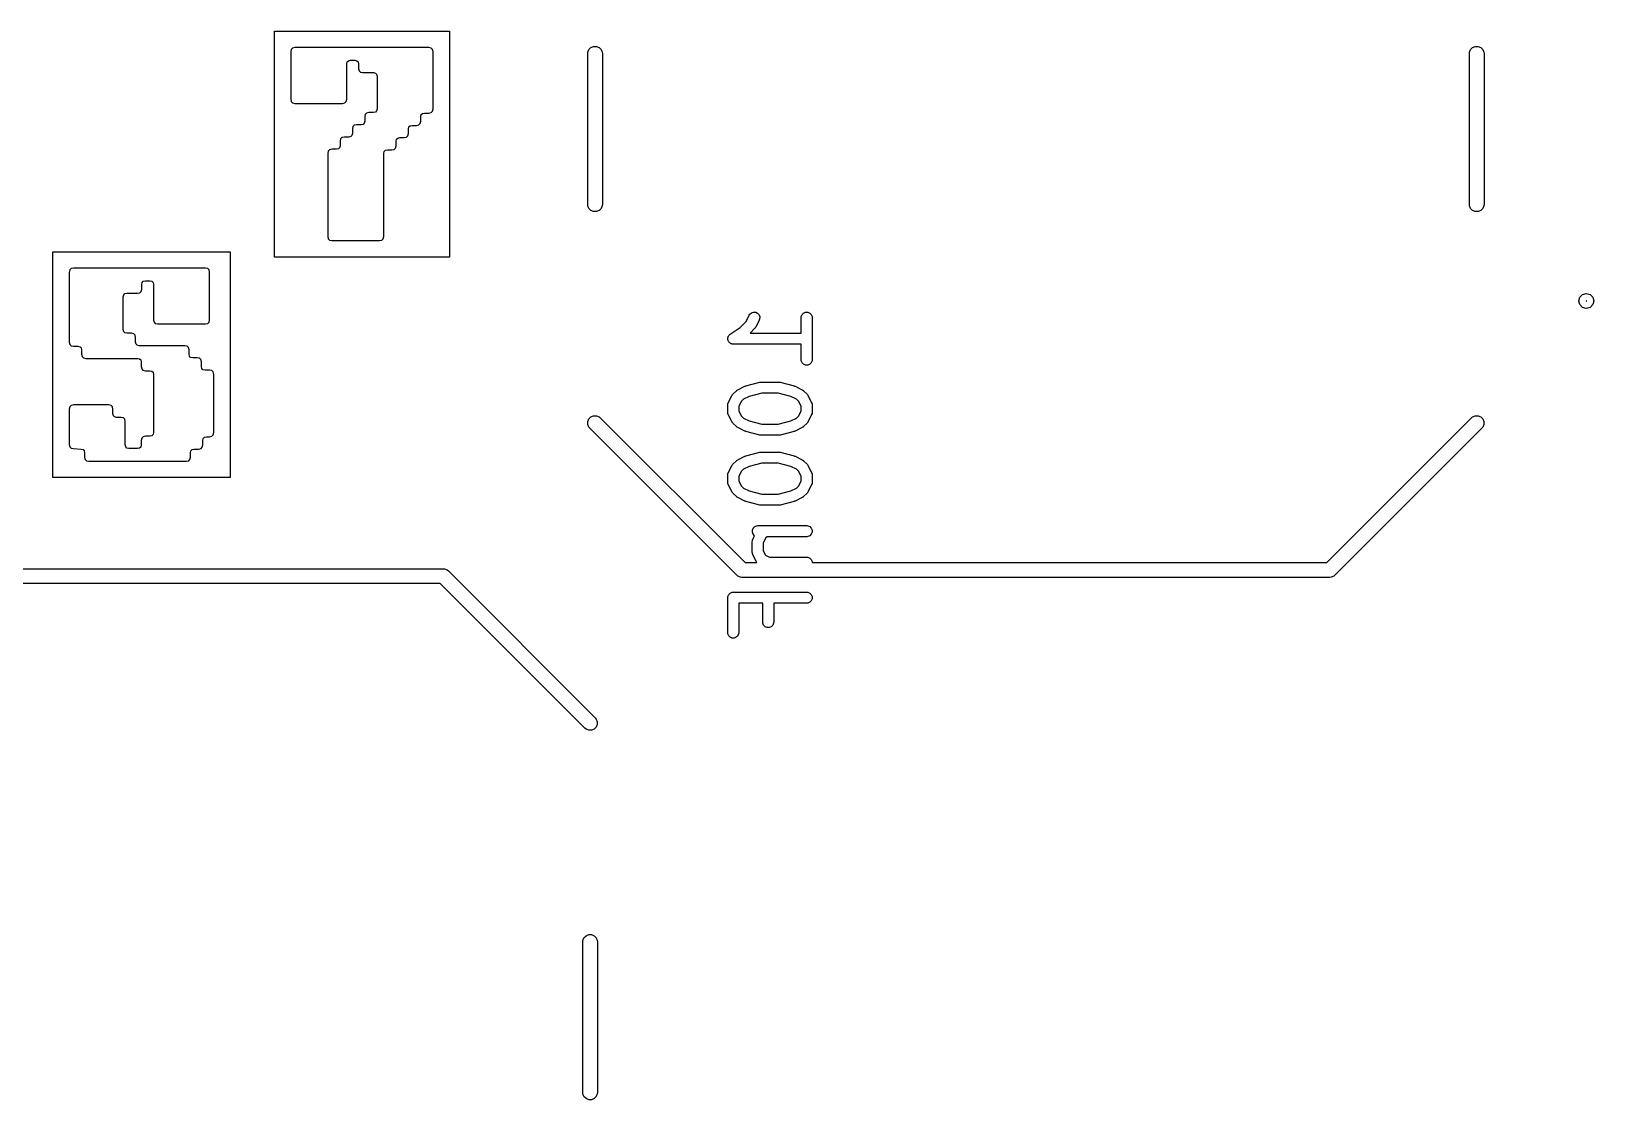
# Model space of a CAD drawing. Header units: millimetres. Extents: x 60 to 220, y -152 to -53.
# Drawn here: x 198.5 to 219.77, y -100.27 to -85.73 of the extents above; entities that cross this region are included whole.
import ezdxf

# ---------------------------------------------------------------- set-up
doc = ezdxf.new("R2010")
doc.units = ezdxf.units.MM
doc.layers.add('F.Silkscreen', color=41, linetype='CONTINUOUS', true_color=0xf2eda1)

msp = doc.modelspace()

# ---------------------------------------------------------------- linework, layer by layer
at = {"layer": 'F.Silkscreen', "linetype": 'CONTINUOUS'}
for p, q in [((201.812042, -88.802222), (201.812042, -85.731678)), ((201.812042, -85.731678), (204.195041, -85.731678)), ((204.195041, -85.731678), (204.195041, -88.802222)), ((202.040899, -85.978183), (202.034264, -86.009832)), ((202.034264, -86.009832), (202.034264, -86.656343)), ((202.058814, -85.960515), (202.040899, -85.978183)), ((202.091294, -85.9539), (202.058814, -85.960515)), ((203.915788, -85.9539), (202.091294, -85.9539)), ((202.818921, -86.131621), (202.84686, -86.125847)), ((202.84686, -86.125847), (202.908409, -86.125847)), ((202.908409, -86.125847), (202.936406, -86.131643)), ((203.948165, -85.960591), (203.915788, -85.9539)), ((203.966129, -85.978555), (203.948165, -85.960591)), ((203.972819, -86.010931), (203.966129, -85.978555)), ((203.972819, -86.787868), (203.972819, -86.010931)), ((206.0765, -86.03474), (206.078421, -86.015231)), ((206.0765, -88.08474), (206.0765, -86.03474)), ((206.078421, -86.015231), (206.093353, -85.979183)), ((206.093353, -85.979183), (206.120943, -85.951593)), ((206.120943, -85.951593), (206.156991, -85.936661)), ((206.156991, -85.936661), (206.196009, -85.936661)), ((206.196009, -85.936661), (206.232057, -85.951593)), ((206.232057, -85.951593), (206.259647, -85.979183)), ((206.259647, -85.979183), (206.274579, -86.015231)), ((206.274579, -86.015231), (206.2765, -86.03474)), ((206.2765, -86.03474), (206.2765, -88.08474)), ((218.0765, -86.03474), (218.078421, -86.015231)), ((218.0765, -88.08474), (218.0765, -86.03474)), ((218.078421, -86.015231), (218.093353, -85.979183)), ((218.093353, -85.979183), (218.120943, -85.951593)), ((218.120943, -85.951593), (218.156991, -85.936661)), ((218.156991, -85.936661), (218.196009, -85.936661)), ((218.196009, -85.936661), (218.232057, -85.951593)), ((218.232057, -85.951593), (218.259647, -85.979183)), ((218.259647, -85.979183), (218.274579, -86.015231)), ((218.274579, -86.015231), (218.2765, -86.03474)), ((218.2765, -86.03474), (218.2765, -88.08474)), ((202.797645, -86.175062), (202.803418, -86.147123)), ((202.797645, -86.656343), (202.797645, -86.175062)), ((202.803418, -86.147123), (202.818921, -86.131621)), ((202.936406, -86.131643), (202.951952, -86.147217)), ((202.951952, -86.147217), (202.957746, -86.175307)), ((202.957746, -86.175307), (202.957746, -86.2371)), ((202.957746, -86.2371), (202.964448, -86.269638)), ((202.964448, -86.269638), (202.982424, -86.287668)), ((202.982424, -86.287668), (203.014777, -86.294375)), ((203.014777, -86.294375), (203.160345, -86.294375)), ((203.160345, -86.294375), (203.188261, -86.300165)), ((203.188261, -86.300165), (203.203775, -86.315733)), ((203.203775, -86.315733), (203.20956, -86.343834)), ((203.20956, -86.343834), (203.20956, -86.787623)), ((202.034264, -86.656343), (202.04096, -86.6888)), ((202.04096, -86.6888), (202.05893, -86.706797)), ((202.05893, -86.706797), (202.091294, -86.713496)), ((202.091294, -86.713496), (202.740614, -86.713496)), ((202.740614, -86.713496), (202.772979, -86.706797)), ((202.772979, -86.706797), (202.790949, -86.6888)), ((202.790949, -86.6888), (202.797645, -86.656343)), ((203.041643, -86.95493), (203.035888, -86.982626)), ((203.048324, -86.861625), (203.041643, -86.893747)), ((203.041643, -86.893747), (203.041643, -86.95493)), ((203.066304, -86.843754), (203.048324, -86.861625)), ((203.098796, -86.837083), (203.066304, -86.843754)), ((203.160345, -86.837083), (203.098796, -86.837083)), ((203.188261, -86.831293), (203.160345, -86.837083)), ((203.203775, -86.815724), (203.188261, -86.831293)), ((203.20956, -86.787623), (203.203775, -86.815724)), ((203.79823, -86.987063), (203.804902, -86.95493)), ((203.804902, -86.893747), (203.810666, -86.866062)), ((203.804902, -86.95493), (203.804902, -86.893747)), ((203.810666, -86.866062), (203.826184, -86.850653)), ((203.826184, -86.850653), (203.854239, -86.844898)), ((203.854239, -86.844898), (203.915788, -86.844898)), ((203.915788, -86.844898), (203.948165, -86.838208)), ((203.948165, -86.838208), (203.966129, -86.820244)), ((203.966129, -86.820244), (203.972819, -86.787868)), ((202.730551, -87.177261), (202.712604, -87.195127)), ((202.762962, -87.170596), (202.730551, -87.177261)), ((202.824511, -87.170596), (202.762962, -87.170596)), ((202.852555, -87.164834), (202.824511, -87.170596)), ((202.868079, -87.149391), (202.852555, -87.164834)), ((202.873849, -87.121625), (202.868079, -87.149391)), ((202.880527, -87.02835), (202.873849, -87.060565)), ((202.873849, -87.060565), (202.873849, -87.121625)), ((202.89848, -87.010452), (202.880527, -87.02835)), ((202.930879, -87.003778), (202.89848, -87.010452)), ((202.992428, -87.003778), (202.930879, -87.003778)), ((203.020402, -86.99803), (202.992428, -87.003778)), ((203.035888, -86.982626), (203.020402, -86.99803)), ((203.474946, -87.199564), (203.490432, -87.18416)), ((203.490432, -87.18416), (203.518405, -87.178412)), ((203.518405, -87.178412), (203.579955, -87.178412)), ((203.579955, -87.178412), (203.612435, -87.171732)), ((203.612435, -87.171732), (203.630421, -87.153828)), ((203.630421, -87.153828), (203.637107, -87.121625)), ((203.637107, -87.060565), (203.642869, -87.032787)), ((203.637107, -87.121625), (203.637107, -87.060565)), ((203.642869, -87.032787), (203.65836, -87.017351)), ((203.65836, -87.017351), (203.686322, -87.011594)), ((203.686322, -87.011594), (203.747872, -87.011594)), ((203.747872, -87.011594), (203.780282, -87.004929)), ((203.780282, -87.004929), (203.79823, -86.987063)), ((202.544717, -87.362029), (202.538015, -87.394567)), ((202.538015, -87.394567), (202.538015, -88.522725)), ((202.562692, -87.343999), (202.544717, -87.362029)), ((202.595045, -87.337292), (202.562692, -87.343999)), ((202.656594, -87.337292), (202.595045, -87.337292)), ((202.684649, -87.331538), (202.656594, -87.337292)), ((202.700168, -87.316129), (202.684649, -87.331538)), ((202.705932, -87.288443), (202.700168, -87.316129)), ((202.712604, -87.195127), (202.705932, -87.22726)), ((202.705932, -87.22726), (202.705932, -87.288443)), ((203.301273, -87.394567), (203.307059, -87.366466)), ((203.301273, -88.522725), (203.301273, -87.394567)), ((203.307059, -87.366466), (203.322572, -87.350898)), ((203.322572, -87.350898), (203.350488, -87.345108)), ((203.350488, -87.345108), (203.412038, -87.345108)), ((203.412038, -87.345108), (203.444529, -87.338437)), ((203.444529, -87.338437), (203.46251, -87.320565)), ((203.46251, -87.320565), (203.46919, -87.288443)), ((203.46919, -87.22726), (203.474946, -87.199564)), ((203.46919, -87.288443), (203.46919, -87.22726)), ((206.078421, -88.104249), (206.0765, -88.08474)), ((206.093353, -88.140297), (206.078421, -88.104249)), ((206.120943, -88.167887), (206.093353, -88.140297)), ((206.156991, -88.182819), (206.120943, -88.167887)), ((206.196009, -88.182819), (206.156991, -88.182819)), ((206.232057, -88.167887), (206.196009, -88.182819)), ((206.259647, -88.140297), (206.232057, -88.167887)), ((206.274579, -88.104249), (206.259647, -88.140297)), ((206.2765, -88.08474), (206.274579, -88.104249)), ((218.078421, -88.104249), (218.0765, -88.08474)), ((218.093353, -88.140297), (218.078421, -88.104249)), ((218.120943, -88.167887), (218.093353, -88.140297)), ((218.156991, -88.182819), (218.120943, -88.167887)), ((218.196009, -88.182819), (218.156991, -88.182819)), ((218.232057, -88.167887), (218.196009, -88.182819)), ((218.259647, -88.140297), (218.232057, -88.167887)), ((218.274579, -88.104249), (218.259647, -88.140297)), ((218.2765, -88.08474), (218.274579, -88.104249)), ((202.538015, -88.522725), (202.544717, -88.555262)), ((202.544717, -88.555262), (202.562692, -88.573293)), ((202.562692, -88.573293), (202.595045, -88.58)), ((202.595045, -88.58), (203.244243, -88.58)), ((203.244243, -88.58), (203.276596, -88.573293)), ((203.276596, -88.573293), (203.294571, -88.555262)), ((203.294571, -88.555262), (203.301273, -88.522725)), ((198.797998, -91.802222), (198.797998, -88.731678)), ((198.797998, -88.731678), (201.208964, -88.731678)), ((201.208964, -88.731678), (201.208964, -91.802222)), ((204.195041, -88.802222), (201.812042, -88.802222)), ((199.026922, -88.978637), (199.02022, -89.011175)), ((199.02022, -89.011175), (199.02022, -89.95957)), ((199.044898, -88.960607), (199.026922, -88.978637)), ((199.077251, -88.9539), (199.044898, -88.960607)), ((200.873657, -88.9539), (199.077251, -88.9539)), ((200.906138, -88.960515), (200.873657, -88.9539)), ((200.924052, -88.978183), (200.906138, -88.960515)), ((200.930688, -89.009832), (200.924052, -88.978183)), ((200.930688, -89.656343), (200.930688, -89.009832)), ((199.755513, -89.344689), (199.761311, -89.316426)), ((199.761311, -89.316426), (199.776835, -89.300792)), ((199.776835, -89.300792), (199.804728, -89.294986)), ((199.804728, -89.294986), (199.950297, -89.294986)), ((199.950297, -89.294986), (199.982639, -89.288271)), ((199.982639, -89.288271), (200.00062, -89.270207)), ((200.00062, -89.270207), (200.007328, -89.237588)), ((200.007328, -89.175551), (200.013133, -89.1473)), ((200.007328, -89.237588), (200.007328, -89.175551)), ((200.013133, -89.1473), (200.028691, -89.13166)), ((200.028691, -89.13166), (200.056665, -89.125847)), ((200.056665, -89.125847), (200.118214, -89.125847)), ((200.118214, -89.125847), (200.146153, -89.131621)), ((200.146153, -89.131621), (200.161656, -89.147123)), ((200.161656, -89.147123), (200.167429, -89.175062)), ((200.167429, -89.175062), (200.167429, -89.656343)), ((219.581031, -89.34924), (219.618, -89.312271)), ((219.618, -89.312271), (219.6685, -89.29874)), ((219.6685, -89.29874), (219.719, -89.312271)), ((219.719, -89.312271), (219.755969, -89.34924)), ((199.755513, -89.790188), (199.755513, -89.344689)), ((219.5675, -89.39974), (219.571306, -89.385535)), ((219.571306, -89.413944), (219.5675, -89.39974)), ((219.571306, -89.380606), (219.57311, -89.378801)), ((219.571306, -89.385535), (219.571306, -89.380606)), ((219.571306, -89.418874), (219.571306, -89.413944)), ((219.57311, -89.420678), (219.571306, -89.418874)), ((219.57311, -89.378801), (219.581031, -89.34924)), ((219.581031, -89.45024), (219.57311, -89.420678)), ((219.618, -89.487209), (219.581031, -89.45024)), ((219.6685, -89.50074), (219.618, -89.487209)), ((219.6695, -89.39874), (219.6675, -89.39874)), ((219.6675, -89.39874), (219.6675, -89.39974)), ((219.6675, -89.39974), (219.6675, -89.40074)), ((219.6675, -89.40074), (219.6695, -89.40074)), ((219.719, -89.487209), (219.6685, -89.50074)), ((219.6695, -89.39974), (219.6695, -89.39874)), ((219.6695, -89.40074), (219.6695, -89.39974)), ((219.755969, -89.45024), (219.719, -89.487209)), ((219.755969, -89.34924), (219.763889, -89.378801)), ((219.763889, -89.420678), (219.755969, -89.45024)), ((219.763889, -89.378801), (219.765694, -89.380606)), ((219.765694, -89.418874), (219.763889, -89.420678)), ((219.765694, -89.380606), (219.765694, -89.385535)), ((219.765694, -89.385535), (219.7695, -89.39974)), ((219.7695, -89.39974), (219.765694, -89.413944)), ((219.765694, -89.413944), (219.765694, -89.418874)), ((200.167429, -89.656343), (200.174125, -89.6888)), ((200.174125, -89.6888), (200.192095, -89.706797)), ((200.192095, -89.706797), (200.22446, -89.713496)), ((200.22446, -89.713496), (200.873657, -89.713496)), ((200.873657, -89.713496), (200.906022, -89.706797)), ((200.906022, -89.706797), (200.923992, -89.6888)), ((200.923992, -89.6888), (200.930688, -89.656343)), ((208.152894, -89.759143), (208.234275, -89.677763)), ((208.234275, -89.677763), (208.276451, -89.593411)), ((208.276451, -89.593411), (208.284283, -89.580968)), ((208.284283, -89.580968), (208.306391, -89.561795)), ((208.306391, -89.561795), (208.334152, -89.552541)), ((208.334152, -89.552541), (208.363342, -89.554615)), ((208.410615, -89.660493), (208.362996, -89.755731)), ((208.363342, -89.554615), (208.389517, -89.567703)), ((208.389517, -89.567703), (208.40869, -89.58981)), ((208.40869, -89.58981), (208.417944, -89.617572)), ((208.41587, -89.646762), (208.410615, -89.660493)), ((208.417944, -89.617572), (208.41587, -89.646762)), ((208.982819, -89.626952), (208.98426, -89.61232)), ((208.982819, -89.837666), (208.982819, -89.626952)), ((208.98426, -89.61232), (208.995459, -89.585284)), ((208.995459, -89.585284), (209.016151, -89.564592)), ((209.016151, -89.564592), (209.043187, -89.553393)), ((209.043187, -89.553393), (209.072451, -89.553393)), ((209.072451, -89.553393), (209.099487, -89.564592)), ((209.099487, -89.564592), (209.120179, -89.585284)), ((209.120179, -89.585284), (209.131378, -89.61232)), ((209.131378, -89.61232), (209.132819, -89.626952)), ((209.132819, -89.626952), (209.132819, -90.19838)), ((199.761311, -89.818451), (199.755513, -89.790188)), ((199.776835, -89.834085), (199.761311, -89.818451)), ((199.804728, -89.839891), (199.776835, -89.834085)), ((199.866278, -89.839891), (199.804728, -89.839891)), ((199.8987, -89.846612), (199.866278, -89.839891)), ((199.916714, -89.864681), (199.8987, -89.846612)), ((199.92343, -89.897288), (199.916714, -89.864681)), ((199.92343, -89.959326), (199.92343, -89.897288)), ((207.982819, -89.912587), (207.98426, -89.905382)), ((207.98426, -89.919871), (207.982819, -89.912587)), ((207.98426, -89.898034), (207.987101, -89.891173)), ((207.98426, -89.905382), (207.98426, -89.898034)), ((207.98426, -89.927298), (207.98426, -89.919871)), ((207.987072, -89.934086), (207.98426, -89.927298)), ((207.988498, -89.941295), (207.987072, -89.934086)), ((207.987101, -89.891173), (207.988558, -89.883893)), ((207.992617, -89.947473), (207.988498, -89.941295)), ((207.988558, -89.883893), (207.992646, -89.877787)), ((207.995459, -89.954334), (207.992617, -89.947473)), ((207.992646, -89.877787), (207.995459, -89.870998)), ((207.995459, -89.870998), (208.000709, -89.865747)), ((208.000654, -89.959529), (207.995459, -89.954334)), ((208.000709, -89.865747), (208.004841, -89.859578)), ((208.004841, -89.859578), (208.016099, -89.850357)), ((208.016099, -89.850357), (208.016151, -89.850306)), ((208.016151, -89.850306), (208.016173, -89.850296)), ((208.016173, -89.850296), (208.016216, -89.850262)), ((208.016216, -89.850262), (208.152894, -89.759143)), ((208.348947, -89.775223), (208.286504, -89.837666)), ((208.286504, -89.837666), (208.982819, -89.837666)), ((208.353667, -89.769472), (208.348947, -89.775223)), ((208.355164, -89.768174), (208.353667, -89.769472)), ((208.356583, -89.765919), (208.355164, -89.768174)), ((208.358275, -89.763858), (208.356583, -89.765919)), ((208.359033, -89.762025), (208.358275, -89.763858)), ((208.362996, -89.755731), (208.359033, -89.762025)), ((199.02022, -89.95957), (199.026922, -89.992108)), ((199.026922, -89.992108), (199.044898, -90.010139)), ((199.044898, -90.010139), (199.077251, -90.016845)), ((199.077251, -90.016845), (199.1388, -90.016845)), ((199.1388, -90.016845), (199.166925, -90.022549)), ((199.166925, -90.022549), (199.18241, -90.03776)), ((199.18241, -90.03776), (199.188137, -90.064961)), ((199.188137, -90.064961), (199.188137, -90.125045)), ((199.188137, -90.125045), (199.194773, -90.156694)), ((199.194773, -90.156694), (199.212687, -90.174362)), ((199.929228, -89.987589), (199.92343, -89.959326)), ((199.944752, -90.003223), (199.929228, -89.987589)), ((199.972645, -90.00903), (199.944752, -90.003223)), ((200.593877, -90.00903), (199.972645, -90.00903)), ((200.626358, -90.015644), (200.593877, -90.00903)), ((200.644272, -90.033312), (200.626358, -90.015644)), ((200.650908, -90.064961), (200.644272, -90.033312)), ((200.650908, -90.125045), (200.650908, -90.064961)), ((200.656635, -90.152246), (200.650908, -90.125045)), ((200.67212, -90.167457), (200.656635, -90.152246)), ((200.700245, -90.173161), (200.67212, -90.167457)), ((208.004731, -89.965644), (208.000654, -89.959529)), ((208.0109, -89.969775), (208.004731, -89.965644)), ((208.016151, -89.975026), (208.0109, -89.969775)), ((208.02294, -89.977838), (208.016151, -89.975026)), ((208.029046, -89.981927), (208.02294, -89.977838)), ((208.036326, -89.983383), (208.029046, -89.981927)), ((208.043187, -89.986225), (208.036326, -89.983383)), ((208.057663, -89.98765), (208.043187, -89.986225)), ((208.05774, -89.987666), (208.057663, -89.98765)), ((208.057766, -89.98766), (208.05774, -89.987666)), ((208.057819, -89.987666), (208.057766, -89.98766)), ((208.982819, -89.987666), (208.057819, -89.987666)), ((208.982819, -90.19838), (208.982819, -89.987666)), ((199.212687, -90.174362), (199.245168, -90.180976)), ((199.245168, -90.180976), (199.950297, -90.180976)), ((199.950297, -90.180976), (199.978213, -90.186766)), ((199.978213, -90.186766), (199.993727, -90.202335)), ((199.993727, -90.202335), (199.999512, -90.230436)), ((199.999512, -90.230436), (199.999512, -90.292107)), ((199.999512, -90.292107), (200.006222, -90.324633)), ((200.006222, -90.324633), (200.024231, -90.342669)), ((200.024231, -90.342669), (200.056665, -90.349382)), ((200.056665, -90.349382), (200.118214, -90.349382)), ((200.118214, -90.349382), (200.14613, -90.355172)), ((200.14613, -90.355172), (200.161644, -90.37074)), ((200.161644, -90.37074), (200.167429, -90.398841)), ((200.761794, -90.173161), (200.700245, -90.173161)), ((200.794147, -90.179867), (200.761794, -90.173161)), ((200.812122, -90.197898), (200.794147, -90.179867)), ((200.818825, -90.230436), (200.812122, -90.197898)), ((200.818825, -90.292107), (200.818825, -90.230436)), ((200.824618, -90.320196), (200.818825, -90.292107)), ((200.840165, -90.33577), (200.824618, -90.320196)), ((200.868162, -90.341566), (200.840165, -90.33577)), ((200.929711, -90.341566), (200.868162, -90.341566)), ((200.962064, -90.348273), (200.929711, -90.341566)), ((200.980039, -90.366303), (200.962064, -90.348273)), ((200.986742, -90.398841), (200.980039, -90.366303)), ((208.98426, -90.213012), (208.982819, -90.19838)), ((208.995459, -90.240048), (208.98426, -90.213012)), ((209.016151, -90.26074), (208.995459, -90.240048)), ((209.043187, -90.271939), (209.016151, -90.26074)), ((209.072451, -90.271939), (209.043187, -90.271939)), ((209.099487, -90.26074), (209.072451, -90.271939)), ((209.120179, -90.240048), (209.099487, -90.26074)), ((209.131378, -90.213012), (209.120179, -90.240048)), ((209.132819, -90.19838), (209.131378, -90.213012)), ((200.167429, -90.398841), (200.167429, -91.190188)), ((200.986742, -91.190188), (200.986742, -90.398841)), ((208.119516, -90.607489), (208.214754, -90.55987)), ((208.214754, -90.55987), (208.215823, -90.55946)), ((208.215823, -90.55946), (208.216259, -90.559138)), ((208.216259, -90.559138), (208.222395, -90.556945)), ((208.222395, -90.556945), (208.228485, -90.554615)), ((208.228485, -90.554615), (208.229025, -90.554576)), ((208.229025, -90.554576), (208.230105, -90.554191)), ((208.230105, -90.554191), (208.420581, -90.506572)), ((208.420581, -90.506572), (208.423117, -90.506196)), ((208.423117, -90.506196), (208.424139, -90.505774)), ((208.424139, -90.505774), (208.429651, -90.505231)), ((208.429651, -90.505231), (208.435125, -90.504422)), ((208.435125, -90.504422), (208.436217, -90.504584)), ((208.436217, -90.504584), (208.438771, -90.504333)), ((208.438771, -90.504333), (208.676866, -90.504333)), ((208.676866, -90.504333), (208.679419, -90.504584)), ((208.679419, -90.504584), (208.680512, -90.504422)), ((208.680512, -90.504422), (208.685985, -90.505231)), ((208.685985, -90.505231), (208.691498, -90.505774)), ((208.691498, -90.505774), (208.692519, -90.506196)), ((208.692519, -90.506196), (208.695056, -90.506572)), ((208.695056, -90.506572), (208.885532, -90.554191)), ((208.885532, -90.554191), (208.886611, -90.554576)), ((208.886611, -90.554576), (208.887151, -90.554615)), ((208.887151, -90.554615), (208.893232, -90.556942)), ((208.893232, -90.556942), (208.899378, -90.559138)), ((208.899378, -90.559138), (208.899813, -90.55946)), ((208.899813, -90.55946), (208.900883, -90.55987)), ((208.900883, -90.55987), (208.996121, -90.607489)), ((207.982819, -90.817428), (207.98426, -90.802796)), ((207.98426, -90.802796), (207.985291, -90.800306)), ((207.985291, -90.800306), (207.985482, -90.797619)), ((207.985482, -90.797619), (207.990737, -90.783887)), ((207.990737, -90.783887), (208.038356, -90.688649)), ((208.038356, -90.688649), (208.04232, -90.682349)), ((208.04232, -90.682349), (208.043078, -90.680522)), ((208.043078, -90.680522), (208.044766, -90.678465)), ((208.044766, -90.678465), (208.046188, -90.676206)), ((208.046188, -90.676206), (208.047686, -90.674906)), ((208.047686, -90.674906), (208.052405, -90.669157)), ((208.052405, -90.669157), (208.100024, -90.621538)), ((208.100024, -90.621538), (208.105773, -90.616819)), ((208.105773, -90.616819), (208.107073, -90.615321)), ((208.107073, -90.615321), (208.109332, -90.613899)), ((208.109332, -90.613899), (208.111389, -90.612211)), ((208.111389, -90.612211), (208.113216, -90.611453)), ((208.113216, -90.611453), (208.119516, -90.607489)), ((208.167077, -90.766617), (208.132819, -90.835133)), ((208.197484, -90.73621), (208.167077, -90.766617)), ((208.274471, -90.697716), (208.197484, -90.73621)), ((208.448005, -90.654333), (208.274471, -90.697716)), ((208.667632, -90.654333), (208.448005, -90.654333)), ((208.841166, -90.697716), (208.667632, -90.654333)), ((208.918153, -90.73621), (208.841166, -90.697716)), ((208.948561, -90.766617), (208.918153, -90.73621)), ((208.982819, -90.835133), (208.948561, -90.766617)), ((208.996121, -90.607489), (209.002417, -90.611452)), ((209.002417, -90.611452), (209.004247, -90.61221)), ((209.004247, -90.61221), (209.006305, -90.613899)), ((209.006305, -90.613899), (209.008564, -90.615321)), ((209.008564, -90.615321), (209.009863, -90.616819)), ((209.009863, -90.616819), (209.015612, -90.621537)), ((209.015612, -90.621537), (209.063232, -90.669156)), ((209.063232, -90.669156), (209.06795, -90.674905)), ((209.06795, -90.674905), (209.06945, -90.676206)), ((209.06945, -90.676206), (209.070872, -90.678465)), ((209.070872, -90.678465), (209.07256, -90.680522)), ((209.07256, -90.680522), (209.073317, -90.682349)), ((209.073317, -90.682349), (209.077282, -90.688649)), ((209.077282, -90.688649), (209.124901, -90.783887)), ((209.124901, -90.783887), (209.130156, -90.797618)), ((209.130156, -90.797618), (209.130347, -90.800307)), ((209.130347, -90.800307), (209.131378, -90.802796)), ((209.131378, -90.802796), (209.132819, -90.817428)), ((199.026904, -90.838667), (199.02022, -90.870963)), ((199.02022, -90.870963), (199.02022, -91.351144)), ((199.044863, -90.820736), (199.026904, -90.838667)), ((199.077251, -90.814054), (199.044863, -90.820736)), ((199.558654, -90.814054), (199.077251, -90.814054)), ((199.590972, -90.820786), (199.558654, -90.814054)), ((199.608964, -90.838915), (199.590972, -90.820786)), ((199.615684, -90.871695), (199.608964, -90.838915)), ((199.615684, -90.933977), (199.615684, -90.871695)), ((199.621488, -90.962321), (199.615684, -90.933977)), ((199.637018, -90.977988), (199.621488, -90.962321)), ((199.664899, -90.983803), (199.637018, -90.977988)), ((199.726571, -90.983803), (199.664899, -90.983803)), ((199.758889, -90.990534), (199.726571, -90.983803)), ((199.776881, -91.008663), (199.758889, -90.990534)), ((199.783601, -91.041444), (199.776881, -91.008663)), ((206.078421, -91.040231), (206.093353, -91.004183)), ((206.093353, -91.004183), (206.120943, -90.976593)), ((206.120943, -90.976593), (206.156991, -90.961661)), ((206.156991, -90.961661), (206.196009, -90.961661)), ((206.196009, -90.961661), (206.232057, -90.976593)), ((206.232057, -90.976593), (206.247211, -90.989029)), ((206.247211, -90.989029), (208.217922, -92.95974)), ((207.982819, -90.912666), (207.982819, -90.817428)), ((207.98426, -90.927298), (207.982819, -90.912666)), ((207.985291, -90.929787), (207.98426, -90.927298)), ((207.985482, -90.932475), (207.985291, -90.929787)), ((207.990737, -90.946207), (207.985482, -90.932475)), ((208.038356, -91.041445), (207.990737, -90.946207)), ((208.132819, -90.835133), (208.132819, -90.894961)), ((208.132819, -90.894961), (208.167077, -90.963477)), ((208.167077, -90.963477), (208.197484, -90.993884)), ((208.197484, -90.993884), (208.274471, -91.032377)), ((208.841166, -91.032377), (208.918153, -90.993883)), ((208.918153, -90.993883), (208.948561, -90.963476)), ((208.948561, -90.963476), (208.982819, -90.894961)), ((208.982819, -90.894961), (208.982819, -90.835133)), ((209.124901, -90.946207), (209.077282, -91.041445)), ((209.130156, -90.932476), (209.124901, -90.946207)), ((209.130347, -90.929786), (209.130156, -90.932476)), ((209.131378, -90.927298), (209.130347, -90.929786)), ((209.132819, -90.912666), (209.131378, -90.927298)), ((209.132819, -90.817428), (209.132819, -90.912666)), ((216.135078, -92.95974), (218.105789, -90.989029)), ((218.105789, -90.989029), (218.120943, -90.976593)), ((218.120943, -90.976593), (218.156991, -90.961662)), ((218.156991, -90.961662), (218.196009, -90.961662)), ((218.196009, -90.961662), (218.232057, -90.976593)), ((218.232057, -90.976593), (218.259647, -91.004183)), ((218.259647, -91.004183), (218.274578, -91.040231)), ((199.783601, -91.358227), (199.783601, -91.041444)), ((200.161644, -91.218289), (200.14613, -91.233857)), ((200.167429, -91.190188), (200.161644, -91.218289)), ((200.962064, -91.240756), (200.980039, -91.222726)), ((200.980039, -91.222726), (200.986742, -91.190188)), ((206.078421, -91.079249), (206.078421, -91.040231)), ((206.093353, -91.115297), (206.078421, -91.079249)), ((206.105789, -91.130451), (206.093353, -91.115297)), ((208.105789, -93.130451), (206.105789, -91.130451)), ((208.04232, -91.047744), (208.038356, -91.041445)), ((208.043078, -91.049572), (208.04232, -91.047744)), ((208.044766, -91.051628), (208.043078, -91.049572)), ((208.046188, -91.053888), (208.044766, -91.051628)), ((208.047686, -91.055187), (208.046188, -91.053888)), ((208.052405, -91.060937), (208.047686, -91.055187)), ((208.100024, -91.108556), (208.052405, -91.060937)), ((208.105773, -91.113274), (208.100024, -91.108556)), ((208.107073, -91.114773), (208.105773, -91.113274)), ((208.109332, -91.116194), (208.107073, -91.114773)), ((208.111389, -91.117883), (208.109332, -91.116194)), ((208.113216, -91.11864), (208.111389, -91.117883)), ((208.119516, -91.122605), (208.113216, -91.11864)), ((208.214754, -91.170224), (208.119516, -91.122605)), ((208.215823, -91.170633), (208.214754, -91.170224)), ((208.216259, -91.170956), (208.215823, -91.170633)), ((208.222395, -91.173148), (208.216259, -91.170956)), ((208.228485, -91.175479), (208.222395, -91.173148)), ((208.229025, -91.175517), (208.228485, -91.175479)), ((208.230105, -91.175903), (208.229025, -91.175517)), ((208.420581, -91.223522), (208.230105, -91.175903)), ((208.274471, -91.032377), (208.448005, -91.075761)), ((208.423117, -91.223897), (208.420581, -91.223522)), ((208.424139, -91.22432), (208.423117, -91.223897)), ((208.429651, -91.224862), (208.424139, -91.22432)), ((208.435125, -91.225672), (208.429651, -91.224862)), ((208.436217, -91.225509), (208.435125, -91.225672)), ((208.438771, -91.225761), (208.436217, -91.225509)), ((208.676866, -91.225761), (208.438771, -91.225761)), ((208.448005, -91.075761), (208.667632, -91.075761)), ((208.667632, -91.075761), (208.841166, -91.032377)), ((208.679419, -91.225509), (208.676866, -91.225761)), ((208.680512, -91.225672), (208.679419, -91.225509)), ((208.685985, -91.224862), (208.680512, -91.225672)), ((208.691498, -91.22432), (208.685985, -91.224862)), ((208.692519, -91.223897), (208.691498, -91.22432)), ((208.695056, -91.223522), (208.692519, -91.223897)), ((208.885532, -91.175903), (208.695056, -91.223522)), ((208.886611, -91.175517), (208.885532, -91.175903)), ((208.887151, -91.175479), (208.886611, -91.175517)), ((208.893232, -91.173151), (208.887151, -91.175479)), ((208.899378, -91.170956), (208.893232, -91.173151)), ((208.899813, -91.170633), (208.899378, -91.170956)), ((208.900883, -91.170224), (208.899813, -91.170633)), ((208.996121, -91.122605), (208.900883, -91.170224)), ((209.002417, -91.118641), (208.996121, -91.122605)), ((209.004247, -91.117884), (209.002417, -91.118641)), ((209.006305, -91.116194), (209.004247, -91.117884)), ((209.008564, -91.114773), (209.006305, -91.116194)), ((209.009863, -91.113274), (209.008564, -91.114773)), ((209.015612, -91.108557), (209.009863, -91.113274)), ((209.063232, -91.060938), (209.015612, -91.108557)), ((209.06795, -91.055188), (209.063232, -91.060938)), ((209.06945, -91.053888), (209.06795, -91.055188)), ((209.070872, -91.051628), (209.06945, -91.053888)), ((209.07256, -91.049572), (209.070872, -91.051628)), ((209.073317, -91.047744), (209.07256, -91.049572)), ((209.077282, -91.041445), (209.073317, -91.047744)), ((218.247211, -91.130451), (216.247211, -93.130451)), ((218.259647, -91.115297), (218.247211, -91.130451)), ((218.274578, -91.079249), (218.259647, -91.115297)), ((218.274578, -91.040231), (218.274578, -91.079249)), ((199.02022, -91.351144), (199.026896, -91.383451)), ((199.026896, -91.383451), (199.044822, -91.401377)), ((199.044822, -91.401377), (199.077129, -91.408053)), ((199.077129, -91.408053), (199.18081, -91.415868)), ((199.18081, -91.415868), (199.208935, -91.421572)), ((199.208935, -91.421572), (199.22442, -91.436783)), ((199.22442, -91.436783), (199.230147, -91.463984)), ((199.789405, -91.386571), (199.783601, -91.358227)), ((199.804934, -91.402238), (199.789405, -91.386571)), ((199.832816, -91.408053), (199.804934, -91.402238)), ((199.950297, -91.408053), (199.832816, -91.408053)), ((199.978294, -91.402257), (199.950297, -91.408053)), ((199.99384, -91.386683), (199.978294, -91.402257)), ((199.999634, -91.358593), (199.99384, -91.386683)), ((200.006336, -91.264384), (199.999634, -91.296922)), ((199.999634, -91.296922), (199.999634, -91.358593)), ((200.024312, -91.246354), (200.006336, -91.264384)), ((200.056665, -91.239647), (200.024312, -91.246354)), ((200.118214, -91.239647), (200.056665, -91.239647)), ((200.14613, -91.233857), (200.118214, -91.239647)), ((200.670569, -91.463984), (200.676288, -91.436772)), ((200.676288, -91.436772), (200.69174, -91.421566)), ((200.69174, -91.421566), (200.719784, -91.415868)), ((200.719784, -91.415868), (200.781333, -91.415868)), ((200.781333, -91.415868), (200.813767, -91.409156)), ((200.813767, -91.409156), (200.831776, -91.39112)), ((200.831776, -91.39112), (200.838486, -91.358593)), ((200.838486, -91.296922), (200.844271, -91.268821)), ((200.838486, -91.358593), (200.838486, -91.296922)), ((200.844271, -91.268821), (200.859785, -91.253253)), ((200.859785, -91.253253), (200.887701, -91.247463)), ((200.887701, -91.247463), (200.929711, -91.247463)), ((200.929711, -91.247463), (200.962064, -91.240756)), ((199.230147, -91.463984), (199.230147, -91.524068)), ((199.230147, -91.524068), (199.236783, -91.555717)), ((199.236783, -91.555717), (199.254697, -91.573385)), ((199.254697, -91.573385), (199.287178, -91.58)), ((199.287178, -91.58), (200.613539, -91.58)), ((200.613539, -91.58), (200.646019, -91.573385)), ((200.646019, -91.573385), (200.663934, -91.555717)), ((200.663934, -91.555717), (200.670569, -91.524068)), ((200.670569, -91.524068), (200.670569, -91.463984)), ((207.990737, -91.736268), (208.038356, -91.64103)), ((208.038356, -91.64103), (208.04232, -91.63473)), ((208.04232, -91.63473), (208.043078, -91.632903)), ((208.043078, -91.632903), (208.044766, -91.630846)), ((208.044766, -91.630846), (208.046188, -91.628587)), ((208.046188, -91.628587), (208.047686, -91.627287)), ((208.047686, -91.627287), (208.052405, -91.621538)), ((208.052405, -91.621538), (208.100024, -91.573919)), ((208.100024, -91.573919), (208.105773, -91.5692)), ((208.105773, -91.5692), (208.107073, -91.567702)), ((208.107073, -91.567702), (208.109332, -91.56628)), ((208.109332, -91.56628), (208.111389, -91.564592)), ((208.111389, -91.564592), (208.113216, -91.563834)), ((208.113216, -91.563834), (208.119516, -91.55987)), ((208.119516, -91.55987), (208.214754, -91.512251)), ((208.274471, -91.650097), (208.197484, -91.688591)), ((208.214754, -91.512251), (208.215823, -91.511841)), ((208.215823, -91.511841), (208.216259, -91.511519)), ((208.216259, -91.511519), (208.222395, -91.509326)), ((208.222395, -91.509326), (208.228485, -91.506996)), ((208.228485, -91.506996), (208.229025, -91.506957)), ((208.229025, -91.506957), (208.230105, -91.506572)), ((208.230105, -91.506572), (208.420581, -91.458953)), ((208.448005, -91.606714), (208.274471, -91.650097)), ((208.420581, -91.458953), (208.423117, -91.458577)), ((208.423117, -91.458577), (208.424139, -91.458155)), ((208.424139, -91.458155), (208.429651, -91.457612)), ((208.429651, -91.457612), (208.435125, -91.456803)), ((208.435125, -91.456803), (208.436217, -91.456965)), ((208.436217, -91.456965), (208.438771, -91.456714)), ((208.438771, -91.456714), (208.676866, -91.456714)), ((208.667632, -91.606714), (208.448005, -91.606714)), ((208.841166, -91.650097), (208.667632, -91.606714)), ((208.676866, -91.456714), (208.679419, -91.456965)), ((208.679419, -91.456965), (208.680512, -91.456803)), ((208.680512, -91.456803), (208.685985, -91.457612)), ((208.685985, -91.457612), (208.691498, -91.458155)), ((208.691498, -91.458155), (208.692519, -91.458577)), ((208.692519, -91.458577), (208.695056, -91.458953)), ((208.695056, -91.458953), (208.885532, -91.506572)), ((208.918153, -91.688591), (208.841166, -91.650097)), ((208.885532, -91.506572), (208.886611, -91.506957)), ((208.886611, -91.506957), (208.887151, -91.506996)), ((208.887151, -91.506996), (208.893232, -91.509323)), ((208.893232, -91.509323), (208.899378, -91.511519)), ((208.899378, -91.511519), (208.899813, -91.511841)), ((208.899813, -91.511841), (208.900883, -91.512251)), ((208.900883, -91.512251), (208.996121, -91.55987)), ((208.996121, -91.55987), (209.002417, -91.563833)), ((209.002417, -91.563833), (209.004247, -91.564591)), ((209.004247, -91.564591), (209.006305, -91.56628)), ((209.006305, -91.56628), (209.008564, -91.567702)), ((209.008564, -91.567702), (209.009863, -91.5692)), ((209.009863, -91.5692), (209.015612, -91.573918)), ((209.015612, -91.573918), (209.063232, -91.621537)), ((209.063232, -91.621537), (209.06795, -91.627286)), ((209.06795, -91.627286), (209.06945, -91.628587)), ((209.06945, -91.628587), (209.070872, -91.630846)), ((209.070872, -91.630846), (209.07256, -91.632903)), ((209.07256, -91.632903), (209.073317, -91.63473)), ((209.073317, -91.63473), (209.077282, -91.64103)), ((209.077282, -91.64103), (209.124901, -91.736268)), ((201.208964, -91.802222), (198.797998, -91.802222)), ((207.982819, -91.769809), (207.98426, -91.755177)), ((207.982819, -91.865047), (207.982819, -91.769809)), ((207.98426, -91.879679), (207.982819, -91.865047)), ((207.98426, -91.755177), (207.985291, -91.752687)), ((207.985291, -91.752687), (207.985482, -91.75)), ((207.985482, -91.75), (207.990737, -91.736268)), ((208.167077, -91.718998), (208.132819, -91.787514)), ((208.132819, -91.787514), (208.132819, -91.847342)), ((208.132819, -91.847342), (208.167077, -91.915858)), ((208.197484, -91.688591), (208.167077, -91.718998)), ((208.948561, -91.718998), (208.918153, -91.688591)), ((208.982819, -91.787514), (208.948561, -91.718998)), ((208.948561, -91.915857), (208.982819, -91.847342)), ((208.982819, -91.847342), (208.982819, -91.787514)), ((209.124901, -91.736268), (209.130156, -91.749999)), ((209.130156, -91.749999), (209.130347, -91.752688)), ((209.130347, -91.752688), (209.131378, -91.755177)), ((209.131378, -91.755177), (209.132819, -91.769809)), ((209.132819, -91.865047), (209.131378, -91.879679)), ((209.132819, -91.769809), (209.132819, -91.865047)), ((207.985291, -91.882168), (207.98426, -91.879679)), ((207.985482, -91.884856), (207.985291, -91.882168)), ((207.990737, -91.898588), (207.985482, -91.884856)), ((208.038356, -91.993826), (207.990737, -91.898588)), ((208.04232, -92.000125), (208.038356, -91.993826)), ((208.043078, -92.001953), (208.04232, -92.000125)), ((208.044766, -92.004009), (208.043078, -92.001953)), ((208.046188, -92.006269), (208.044766, -92.004009)), ((208.047686, -92.007568), (208.046188, -92.006269)), ((208.052405, -92.013318), (208.047686, -92.007568)), ((208.100024, -92.060937), (208.052405, -92.013318)), ((208.105773, -92.065655), (208.100024, -92.060937)), ((208.107073, -92.067154), (208.105773, -92.065655)), ((208.109332, -92.068575), (208.107073, -92.067154)), ((208.111389, -92.070264), (208.109332, -92.068575)), ((208.113216, -92.071021), (208.111389, -92.070264)), ((208.119516, -92.074986), (208.113216, -92.071021)), ((208.214754, -92.122605), (208.119516, -92.074986)), ((208.167077, -91.915858), (208.197484, -91.946265)), ((208.197484, -91.946265), (208.274471, -91.984758)), ((208.274471, -91.984758), (208.448005, -92.028142)), ((208.448005, -92.028142), (208.667632, -92.028142)), ((208.667632, -92.028142), (208.841166, -91.984758)), ((208.841166, -91.984758), (208.918153, -91.946264)), ((208.996121, -92.074986), (208.900883, -92.122605)), ((208.918153, -91.946264), (208.948561, -91.915857)), ((209.002417, -92.071022), (208.996121, -92.074986)), ((209.004247, -92.070265), (209.002417, -92.071022)), ((209.006305, -92.068575), (209.004247, -92.070265)), ((209.008564, -92.067154), (209.006305, -92.068575)), ((209.009863, -92.065655), (209.008564, -92.067154)), ((209.015612, -92.060938), (209.009863, -92.065655)), ((209.063232, -92.013319), (209.015612, -92.060938)), ((209.06795, -92.007569), (209.063232, -92.013319)), ((209.06945, -92.006269), (209.06795, -92.007569)), ((209.070872, -92.004009), (209.06945, -92.006269)), ((209.07256, -92.001953), (209.070872, -92.004009)), ((209.073317, -92.000125), (209.07256, -92.001953)), ((209.077282, -91.993826), (209.073317, -92.000125)), ((209.124901, -91.898588), (209.077282, -91.993826)), ((209.130156, -91.884857), (209.124901, -91.898588)), ((209.130347, -91.882167), (209.130156, -91.884857)), ((209.131378, -91.879679), (209.130347, -91.882167)), ((208.215823, -92.123014), (208.214754, -92.122605)), ((208.216259, -92.123337), (208.215823, -92.123014)), ((208.222395, -92.125529), (208.216259, -92.123337)), ((208.228485, -92.12786), (208.222395, -92.125529)), ((208.229025, -92.127898), (208.228485, -92.12786)), ((208.230105, -92.128284), (208.229025, -92.127898)), ((208.420581, -92.175903), (208.230105, -92.128284)), ((208.423117, -92.176278), (208.420581, -92.175903)), ((208.424139, -92.176701), (208.423117, -92.176278)), ((208.429651, -92.177243), (208.424139, -92.176701)), ((208.435125, -92.178053), (208.429651, -92.177243)), ((208.436217, -92.17789), (208.435125, -92.178053)), ((208.438771, -92.178142), (208.436217, -92.17789)), ((208.676866, -92.178142), (208.438771, -92.178142)), ((208.679419, -92.17789), (208.676866, -92.178142)), ((208.680512, -92.178053), (208.679419, -92.17789)), ((208.685985, -92.177243), (208.680512, -92.178053)), ((208.691498, -92.176701), (208.685985, -92.177243)), ((208.692519, -92.176278), (208.691498, -92.176701)), ((208.695056, -92.175903), (208.692519, -92.176278)), ((208.885532, -92.128284), (208.695056, -92.175903)), ((208.886611, -92.127898), (208.885532, -92.128284)), ((208.887151, -92.12786), (208.886611, -92.127898)), ((208.893232, -92.125532), (208.887151, -92.12786)), ((208.899378, -92.123337), (208.893232, -92.125532)), ((208.899813, -92.123014), (208.899378, -92.123337)), ((208.900883, -92.122605), (208.899813, -92.123014)), ((208.317593, -92.517082), (208.328792, -92.490046)), ((208.328792, -92.490046), (208.349484, -92.469354)), ((208.349484, -92.469354), (208.37652, -92.458155)), ((208.37652, -92.458155), (208.391152, -92.456714)), ((208.391152, -92.456714), (209.057819, -92.456714)), ((209.057819, -92.456714), (209.072451, -92.458155)), ((209.072451, -92.458155), (209.099487, -92.469354)), ((209.099487, -92.469354), (209.120179, -92.490046)), ((209.120179, -92.490046), (209.131378, -92.517082)), ((208.316152, -92.674571), (208.317593, -92.659939)), ((208.316152, -92.817428), (208.316152, -92.674571)), ((208.317593, -92.546346), (208.317593, -92.517082)), ((208.328792, -92.573382), (208.317593, -92.546346)), ((208.317593, -92.659939), (208.318624, -92.657449)), ((208.318624, -92.657449), (208.318815, -92.654762)), ((208.318815, -92.654762), (208.32407, -92.64103)), ((208.32407, -92.64103), (208.348193, -92.592783)), ((208.348193, -92.592783), (208.328792, -92.573382)), ((208.50041, -92.62376), (208.466152, -92.692276)), ((208.466152, -92.692276), (208.466152, -92.799723)), ((208.517456, -92.606714), (208.50041, -92.62376)), ((209.057819, -92.606714), (208.517456, -92.606714)), ((209.072451, -92.605273), (209.057819, -92.606714)), ((209.099487, -92.594074), (209.072451, -92.605273)), ((209.120179, -92.573382), (209.099487, -92.594074)), ((209.131378, -92.546346), (209.120179, -92.573382)), ((209.131378, -92.517082), (209.131378, -92.546346)), ((208.317593, -92.83206), (208.316152, -92.817428)), ((208.318624, -92.834549), (208.317593, -92.83206)), ((208.318815, -92.837237), (208.318624, -92.834549)), ((208.32407, -92.850969), (208.318815, -92.837237)), ((208.371689, -92.946207), (208.32407, -92.850969)), ((208.466152, -92.799723), (208.494672, -92.856764)), ((208.494672, -92.856764), (208.551714, -92.885285)), ((208.551714, -92.885285), (209.057819, -92.885285)), ((209.057819, -92.885285), (209.072451, -92.886726)), ((209.072451, -92.886726), (209.099487, -92.897925)), ((209.099487, -92.897925), (209.120179, -92.918617)), ((209.120179, -92.918617), (209.131378, -92.945653)), ((196.1095, -93.04234), (204.1095, -93.04234)), ((204.1095, -93.04234), (204.129009, -93.044261)), ((204.129009, -93.044261), (204.165057, -93.059193)), ((204.165057, -93.059193), (204.180211, -93.071629)), ((204.180211, -93.071629), (206.180211, -95.071629)), ((208.120943, -93.142887), (208.105789, -93.130451)), ((208.156991, -93.157819), (208.120943, -93.142887)), ((208.217922, -92.95974), (208.380778, -92.95974)), ((208.373229, -92.948654), (208.371689, -92.946207)), ((208.373614, -92.949808), (208.373229, -92.948654)), ((208.374859, -92.951244), (208.373614, -92.949808)), ((208.379521, -92.95865), (208.374859, -92.951244)), ((208.380778, -92.95974), (208.379521, -92.95865)), ((209.131378, -92.945653), (209.131378, -92.95974)), ((209.131378, -92.95974), (216.135078, -92.95974)), ((216.232057, -93.142887), (216.196009, -93.157819)), ((216.247211, -93.130451), (216.232057, -93.142887)), ((204.068078, -93.24234), (196.150922, -93.24234)), ((206.038789, -95.213051), (204.068078, -93.24234)), ((208.1765, -93.15974), (208.156991, -93.157819)), ((216.1765, -93.15974), (208.1765, -93.15974)), ((216.196009, -93.157819), (216.1765, -93.15974)), ((207.982819, -93.436476), (207.98426, -93.421844)), ((207.982819, -93.912666), (207.982819, -93.436476)), ((207.98426, -93.421844), (207.995459, -93.394808)), ((207.995459, -93.394808), (208.016151, -93.374116)), ((208.016151, -93.374116), (208.043187, -93.362917)), ((208.043187, -93.362917), (208.057819, -93.361476)), ((208.057819, -93.361476), (209.057819, -93.361476)), ((208.459009, -93.511476), (208.132819, -93.511476)), ((208.132819, -93.511476), (208.132819, -93.912666)), ((208.459009, -93.769809), (208.459009, -93.511476)), ((209.057819, -93.511476), (208.609009, -93.511476)), ((208.609009, -93.511476), (208.609009, -93.769809)), ((209.057819, -93.361476), (209.072451, -93.362917)), ((209.072451, -93.510035), (209.057819, -93.511476)), ((209.072451, -93.362917), (209.099487, -93.374116)), ((209.099487, -93.498836), (209.072451, -93.510035)), ((209.099487, -93.374116), (209.120179, -93.394808)), ((209.120179, -93.478144), (209.099487, -93.498836)), ((209.120179, -93.394808), (209.131378, -93.421844)), ((209.131378, -93.451108), (209.120179, -93.478144)), ((209.131378, -93.421844), (209.131378, -93.451108)), ((208.46045, -93.784441), (208.459009, -93.769809)), ((208.609009, -93.769809), (208.607568, -93.784441)), ((207.98426, -93.927298), (207.982819, -93.912666)), ((207.995459, -93.954334), (207.98426, -93.927298)), ((208.016151, -93.975026), (207.995459, -93.954334)), ((208.043187, -93.986225), (208.016151, -93.975026)), ((208.072451, -93.986225), (208.043187, -93.986225)), ((208.099487, -93.975026), (208.072451, -93.986225)), ((208.120179, -93.954334), (208.099487, -93.975026)), ((208.131378, -93.927298), (208.120179, -93.954334)), ((208.132819, -93.912666), (208.131378, -93.927298)), ((208.471649, -93.811477), (208.46045, -93.784441)), ((208.492341, -93.832169), (208.471649, -93.811477)), ((208.519377, -93.843368), (208.492341, -93.832169)), ((208.548641, -93.843368), (208.519377, -93.843368)), ((208.575677, -93.832169), (208.548641, -93.843368)), ((208.596369, -93.811477), (208.575677, -93.832169)), ((208.607568, -93.784441), (208.596369, -93.811477)), ((206.053943, -95.225487), (206.038789, -95.213051)), ((206.089991, -95.240418), (206.053943, -95.225487)), ((206.129009, -95.240418), (206.089991, -95.240418)), ((206.165057, -95.225487), (206.129009, -95.240418)), ((206.192647, -95.197897), (206.165057, -95.225487)), ((206.180211, -95.071629), (206.192647, -95.086783)), ((206.192647, -95.086783), (206.207578, -95.122831)), ((206.207578, -95.161849), (206.192647, -95.197897)), ((206.207578, -95.122831), (206.207578, -95.161849)), ((206.026353, -98.061783), (206.053943, -98.034193)), ((206.053943, -98.034193), (206.089991, -98.019261)), ((206.089991, -98.019261), (206.129009, -98.019261)), ((206.129009, -98.019261), (206.165057, -98.034193)), ((206.165057, -98.034193), (206.192647, -98.061783)), ((206.0095, -98.11734), (206.011421, -98.097831)), ((206.0095, -100.16734), (206.0095, -98.11734)), ((206.011421, -98.097831), (206.026353, -98.061783)), ((206.192647, -98.061783), (206.207579, -98.097831)), ((206.207579, -98.097831), (206.2095, -98.11734)), ((206.2095, -98.11734), (206.2095, -100.16734)), ((206.011421, -100.186849), (206.0095, -100.16734)), ((206.026353, -100.222897), (206.011421, -100.186849)), ((206.053943, -100.250487), (206.026353, -100.222897)), ((206.089991, -100.265419), (206.053943, -100.250487)), ((206.129009, -100.265419), (206.089991, -100.265419)), ((206.165057, -100.250487), (206.129009, -100.265419)), ((206.192647, -100.222897), (206.165057, -100.250487)), ((206.207579, -100.186849), (206.192647, -100.222897)), ((206.2095, -100.16734), (206.207579, -100.186849))]:
    msp.add_line(p, q, dxfattribs=at)

doc.saveas('drawing.dxf')
